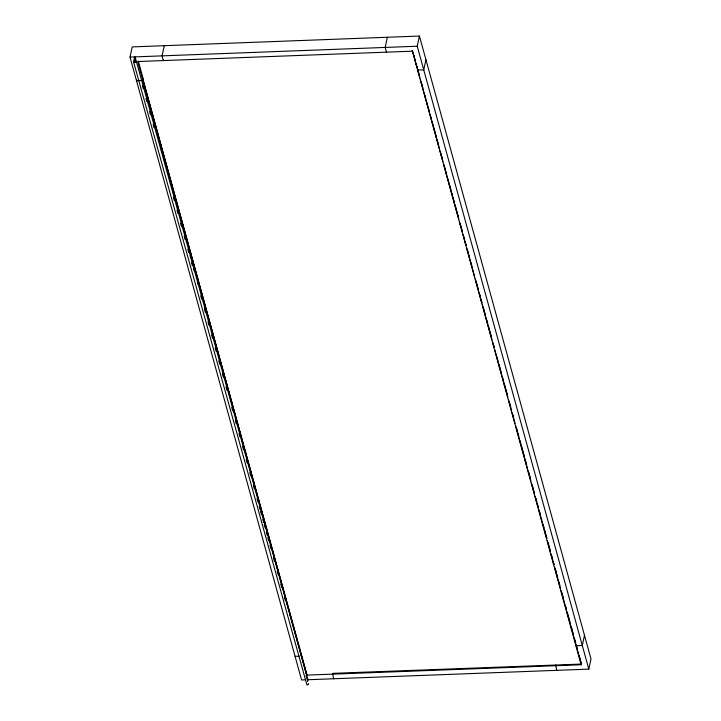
<?xml version="1.0" encoding="UTF-8"?>
<svg xmlns="http://www.w3.org/2000/svg" width="721" height="721" viewBox="0 0 721 721"><rect width="100%" height="100%" fill="white"/><g stroke="black" fill="none" stroke-linecap="round" stroke-linejoin="round"><path stroke-width="1.08" d="M580.612 660.815L581.496 664.005L581.126 664.753L306.722 675.117L143.055 79.607M307.579 681.579L307.975 679.687L135.197 57.265L134.476 57.292L133.637 62.087L306.921 684.905A1.036 0.694 -15 0 0 307.723 684.869L308.372 684.427A1.172 0.784 -15 0 0 308.489 683.823L308.218 683.517M304.893 679.849L301.576 679.975L130.005 57.076L132.195 46.901L419.424 36.05L590.995 658.949L588.805 669.124L307.11 679.768M135.197 57.265L134.385 61.042A1.036 0.694 -15 0 1 135.206 60.997L135.692 61.402A1.172 0.784 -15 0 1 135.575 61.997L134.926 62.448M136.675 79.959L136.512 80.707L142.929 80.464L143.2 78.922M162.225 55.12L164.253 45.684M163.523 59.852L163.361 60.591L162.063 55.859M387.366 37.258L385.176 47.433L386.474 52.164L386.636 51.425M581.126 664.753L412.268 50.497M588.805 669.124L417.234 46.225L419.424 36.05M425.931 59.681L423.741 69.856L417.333 70.099L417.738 69.252M301.486 656.101L301.432 655.272M584.488 635.318L582.298 645.493L575.89 645.737L576.079 644.944L581.315 663.978M306.858 674.333L142.875 79.625M307.975 679.687L307.272 679.723M130.005 57.076L417.234 46.225M412.124 51.191L137.711 61.537L306.722 675.117M295.069 656.344L299.35 656.182M581.586 664.068L332.543 673.369L333.634 678.767M134.521 57.319L135.44 60.591M134.124 62.484L133.637 62.087M555.702 665.014L556.747 670.341M142.37 85.529L143.272 88.782M145.975 98.543L146.886 101.796M149.58 111.539L150.491 114.81M153.185 124.544L154.096 127.797M173.373 197.221L174.275 200.474M176.987 210.226L177.889 213.479M180.583 223.222L181.503 226.493M184.197 236.236L185.117 239.507M187.811 249.25L188.731 252.521M191.416 262.264L192.327 265.517M200.771 295.898L201.673 299.152M204.385 308.903L205.287 312.157M207.981 321.899L208.901 325.171M211.586 334.914L212.506 338.185M215.2 347.928L216.12 351.199M218.814 360.942L219.734 364.213M222.429 373.947L223.348 377.218M226.043 386.961L226.962 390.232M231.774 407.581L232.676 410.835M235.388 420.595L236.29 423.849M238.984 433.591L239.904 436.863M242.598 446.605L243.518 449.877M246.212 459.619L247.132 462.891M249.826 472.625L250.737 475.896M253.431 485.639L254.351 488.91M257.046 498.653L257.965 501.924M259.172 506.259L260.074 509.513M260.605 511.64L261.579 514.938M262.786 519.273L263.688 522.527M264.219 524.654L265.193 527.952M266.382 532.269L267.302 535.541M267.833 537.668L268.735 540.921M269.996 545.283L270.907 548.555M273.601 558.288L274.521 561.56M277.215 571.302L278.135 574.574M280.829 584.316L281.749 587.588M284.444 597.33L285.363 600.602M306.037 675.379L306.966 678.632M413.304 53.39L414.169 56.562M414.755 58.671L415.629 61.844M416.206 63.962L417.08 67.125M417.666 69.243L419.234 74.678M421.253 82.275L422.83 87.71M424.849 95.307L425.741 98.561M427.012 102.914L427.913 106.176M428.436 108.339L429.328 111.602M430.527 115.946L431.5 119.208M432.023 121.371L432.924 124.634M433.519 126.806L435.096 132.24M435.619 134.403L436.593 137.675M437.115 139.838L438.683 145.272M440.702 152.87L442.27 158.314M444.289 165.902L445.19 169.165M445.785 171.337L446.687 174.59M447.885 178.934L448.777 182.197M449.381 184.369L450.949 189.803M451.472 191.966L452.446 195.238M452.968 197.401L454.536 202.844M455.059 205.007L456.032 208.27M456.555 210.433L458.132 215.876M460.151 223.465L461.043 226.727M461.647 228.899L462.54 232.153M463.738 236.497L464.712 239.769M465.234 241.932L466.127 245.185M467.325 249.538L468.299 252.801M468.821 254.964L469.722 258.226M470.921 262.57L471.894 265.833M476.004 281.028L478.393 289.716M479.591 294.069L480.565 297.331M481.087 299.494L481.988 302.757M483.187 307.101L484.161 310.363M484.674 312.526L485.575 315.789M486.774 320.133L487.747 323.396M488.27 325.559L489.162 328.821M489.766 330.993L491.334 336.428M493.353 344.025L494.255 347.288M496.94 357.057L497.841 360.32M499.04 364.664L500.013 367.926M500.536 370.089L501.428 373.352M502.627 377.696L503.6 380.958M504.123 383.121L505.024 386.384M505.619 388.556L507.196 393.999M509.206 401.588L510.783 407.032M512.802 414.62L513.694 417.883M516.389 427.652L517.29 430.915M517.885 433.087L518.787 436.349M519.976 440.693L520.877 443.947M521.472 446.119L523.049 451.562M523.572 453.725L524.546 456.988M525.068 459.151L526.636 464.594M528.655 472.183L530.232 477.626M532.242 485.224L533.143 488.478M533.738 490.65L534.64 493.912M535.838 498.256L536.812 501.519M537.334 503.682L538.226 506.944M539.425 511.288L540.399 514.551M543.012 524.32L543.985 527.592M544.508 529.755L546.906 538.443M548.104 542.787L550.493 551.475M551.691 555.819L552.665 559.081M553.187 561.244L554.088 564.507M555.278 568.851L556.252 572.123M556.774 574.286L557.675 577.539M558.874 581.883L559.847 585.155M561.866 592.743L563.434 598.187M565.453 605.775L566.355 609.038M567.544 613.382L569.941 622.07M571.14 626.414L572.113 629.685M572.636 631.848L573.528 635.102M574.727 639.446L575.7 642.717M576.223 644.88L577.097 648.071M579.152 655.506L580.026 658.697M412.313 50.38L417.234 68.252M417.522 69.306L419.91 77.994M420.514 80.166L439.359 148.589M439.954 150.761L442.946 161.621M443.55 163.793L458.808 219.184M459.403 221.356L462.395 232.216M462.99 234.388L465.982 245.257M466.586 247.429L474.661 276.747M475.256 278.919L478.248 289.788M478.852 291.96L481.844 302.82M482.439 304.992L492.01 339.744M492.614 341.916L494.11 347.351M494.705 349.523L507.872 397.307M508.467 399.479L511.459 410.339M512.054 412.511L515.046 423.38M515.65 425.552L527.312 467.911M527.916 470.083L530.899 480.943M531.503 483.115L534.495 493.975M535.09 496.147L538.082 507.007M538.686 509.179L546.761 538.506M547.356 540.678L550.348 551.538M550.952 553.71L553.935 564.57M554.539 566.742L560.523 588.462M561.118 590.634L566.201 609.101M566.805 611.273L575.782 643.853M138.297 61.087L143.191 78.868M190.209 256L190.804 258.172M193.796 269.032L194.4 271.204M197.392 282.064L197.987 284.236M134.881 62.475A1.172 0.784 -15 0 1 133.98 62.511"/></g></svg>
